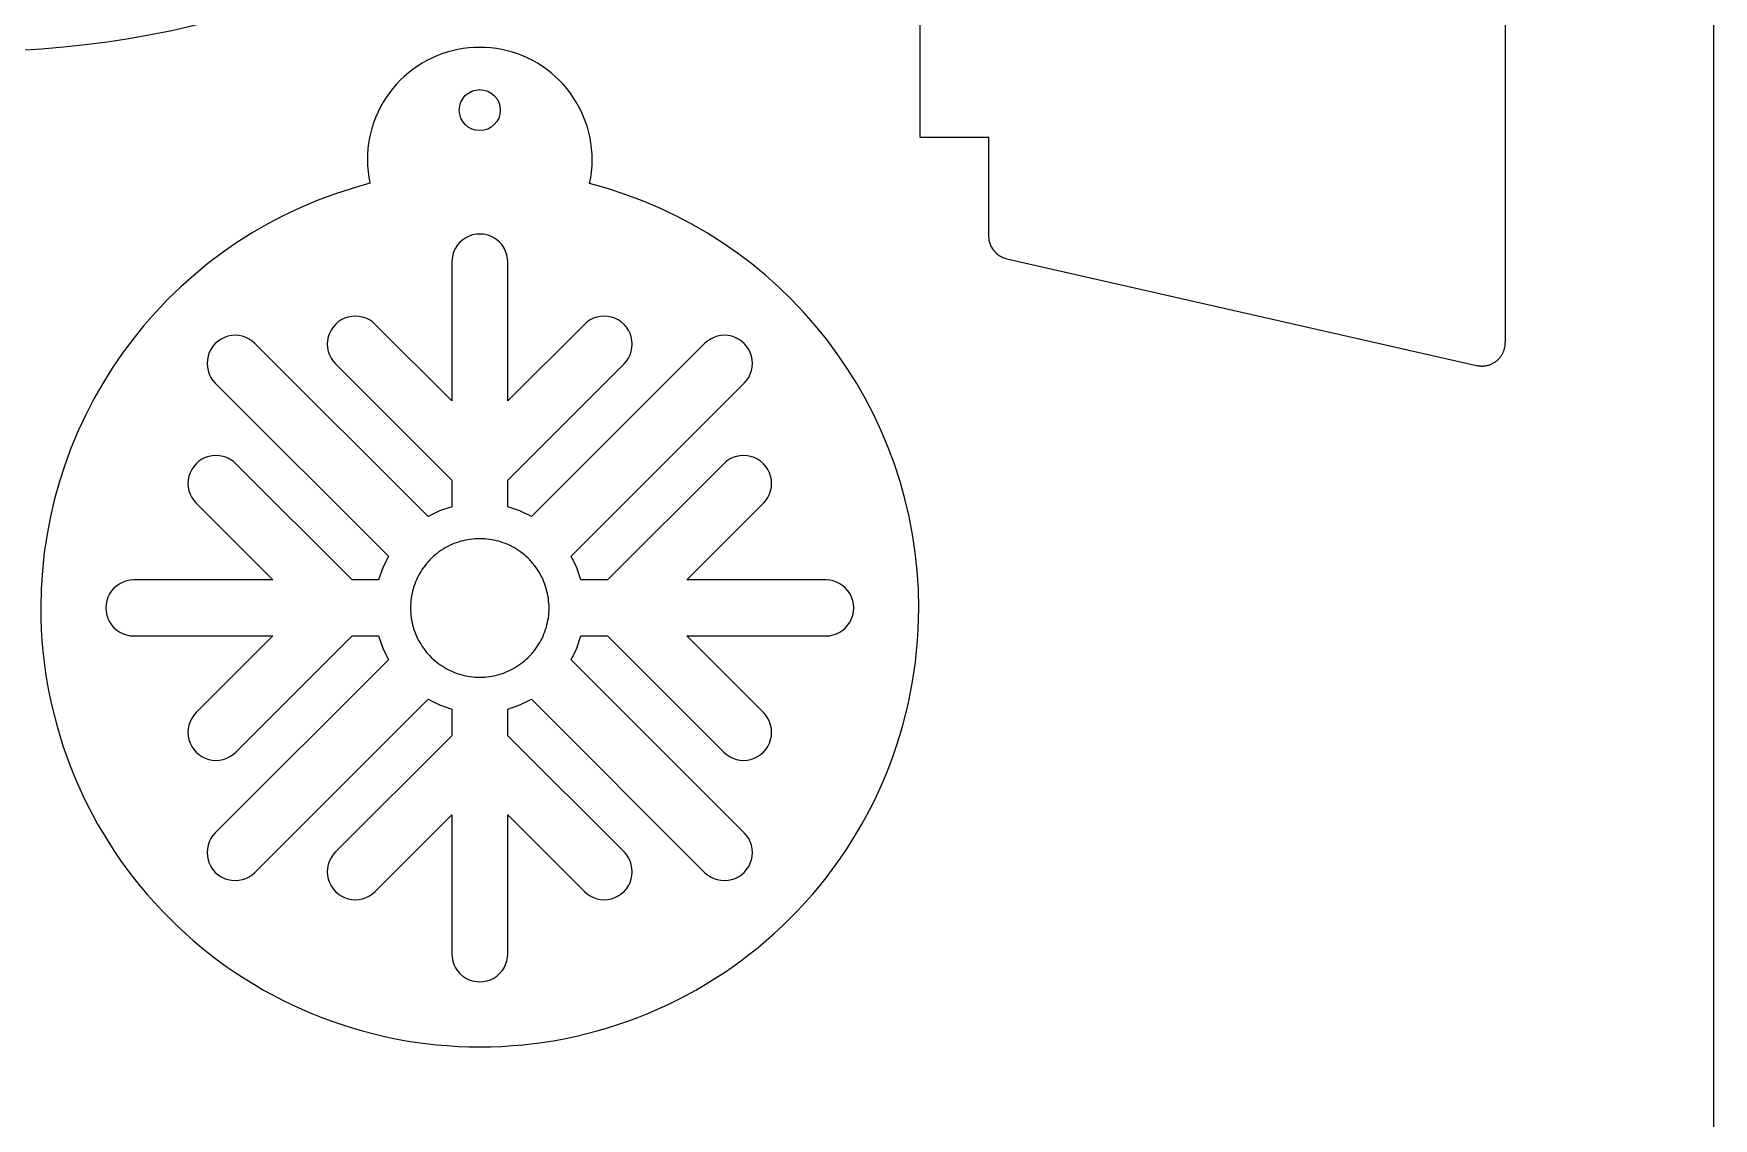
# Model space of a CAD drawing. Extents: x -10 to 300, y 40 to 641.
# Drawn here: x 183.4 to 299.8, y 289 to 364.2 of the extents above; entities that cross this region are included whole.
import ezdxf

# ---------------------------------------------------------------- set-up
doc = ezdxf.new("R2010")
doc.units = 0
doc.layers.add('Laag_1', color=7, linetype='CONTINUOUS')

msp = doc.modelspace()

# ---------------------------------------------------------------- linework, layer by layer
at = {"layer": 'Laag_1', "color": 1}
for p, q in [((299.83999, 639.840006), (299.83999, 40.160049)), ((285.410245, 370.791288), (285.410245, 342.783458)), ((244.81619, 365.171571), (244.81619, 357.028768)), ((214.296682, 363.260066), (214.296682, 363.260066)), ((215.718524, 358.905762), (215.718524, 358.905762)), ((244.81619, 357.033093), (249.604839, 357.033093)), ((249.582104, 357.028768), (249.582104, 350.185942)), ((212.755444, 349.553192), (212.614276, 349.341468)), ((212.922981, 349.743766), (212.755444, 349.553192)), ((213.114018, 349.911529), (212.922981, 349.743766)), ((213.325342, 350.053168), (213.114018, 349.911529)), ((213.553245, 350.1656), (213.325342, 350.053168)), ((213.793881, 350.247022), (213.553245, 350.1656)), ((214.043076, 350.295793), (213.793881, 350.247022)), ((214.296611, 350.312104), (214.043076, 350.295793)), ((214.550131, 350.295793), (214.296611, 350.312104)), ((214.799341, 350.247022), (214.550131, 350.295793)), ((215.039977, 350.1656), (214.799341, 350.247022)), ((215.267864, 350.053168), (215.039977, 350.1656)), ((215.479173, 349.911529), (215.267864, 350.053168)), ((215.670226, 349.743766), (215.479173, 349.911529)), ((215.837762, 349.553192), (215.670226, 349.743766)), ((215.978946, 349.341468), (215.837762, 349.553192)), ((249.582179, 350.185927), (249.582179, 350.110214)), ((249.582179, 350.110214), (249.587135, 350.035283)), ((249.587135, 350.035283), (249.595243, 349.961193)), ((249.595243, 349.961193), (249.606506, 349.888078)), ((249.606506, 349.888078), (249.621222, 349.81594)), ((249.621222, 349.81594), (249.639587, 349.744928)), ((249.639587, 349.744928), (249.661075, 349.675057)), ((249.661075, 349.675057), (249.685687, 349.606507)), ((249.685687, 349.606507), (249.713001, 349.539415)), ((249.713001, 349.539415), (249.743439, 349.473613)), ((249.743439, 349.473613), (249.776565, 349.409463)), ((212.370637, 348.62332), (212.354029, 348.370859)), ((212.354029, 348.370859), (212.354029, 338.733127)), ((212.420191, 348.872531), (212.370637, 348.62332)), ((212.501864, 349.11357), (212.420191, 348.872531)), ((212.614276, 349.341468), (212.501864, 349.11357)), ((216.091327, 349.11357), (215.978946, 349.341468)), ((216.173016, 348.872531), (216.091327, 349.11357)), ((216.22257, 348.62332), (216.173016, 348.872531)), ((216.239193, 348.370859), (216.22257, 348.62332)), ((216.239193, 338.733127), (216.239193, 348.370859)), ((249.776565, 349.409463), (249.812379, 349.346906)), ((249.812379, 349.346906), (249.850881, 349.286014)), ((249.850881, 349.286014), (249.892055, 349.227045)), ((249.892055, 349.227045), (249.935482, 349.169893)), ((249.935482, 349.169893), (249.981537, 349.114678)), ((249.981537, 349.114678), (250.030115, 349.061596)), ((250.030115, 349.061596), (250.080885, 349.010615)), ((250.080885, 349.010615), (250.134013, 348.961917)), ((250.134013, 348.961917), (250.189168, 348.915502)), ((250.189168, 348.915502), (250.246515, 348.871549)), ((250.246515, 348.871549), (250.305964, 348.829999)), ((250.305964, 348.829999), (250.367336, 348.791062)), ((250.367336, 348.791062), (250.430675, 348.754707)), ((250.430675, 348.754707), (250.495845, 348.721131)), ((250.495845, 348.721131), (250.562773, 348.690378)), ((250.562773, 348.690378), (250.631487, 348.662718)), ((250.631487, 348.662718), (250.701869, 348.638001)), ((250.701869, 348.638001), (250.773842, 348.616377)), ((250.773842, 348.616377), (250.847256, 348.597937)), ((250.849809, 348.597907), (283.420782, 341.195378)), ((203.984865, 343.644835), (203.872498, 343.41691)), ((204.126054, 343.854973), (203.984865, 343.644835)), ((204.293622, 344.047078), (204.126054, 343.854973)), ((204.484652, 344.214869), (204.293622, 344.047078)), ((204.69591, 344.354842), (204.484652, 344.214869)), ((204.923821, 344.467246), (204.69591, 344.354842)), ((205.164427, 344.548641), (204.923821, 344.467246)), ((205.413639, 344.59916), (205.164427, 344.548641)), ((205.66724, 344.615444), (205.413639, 344.599352)), ((205.920768, 344.59916), (205.66724, 344.615253)), ((206.169988, 344.548641), (205.920768, 344.59916)), ((206.410585, 344.467246), (206.169988, 344.548641)), ((206.638551, 344.354842), (206.410585, 344.467246)), ((206.849818, 344.214869), (206.638551, 344.354842)), ((207.040858, 344.047078), (206.849818, 344.214869)), ((212.354029, 338.733127), (207.040858, 344.047078)), ((221.552406, 344.047078), (216.239193, 338.733127)), ((221.743398, 344.214869), (221.552406, 344.047078)), ((221.954692, 344.354842), (221.743398, 344.214869)), ((222.182624, 344.467246), (221.954692, 344.354842)), ((222.423215, 344.548641), (222.182624, 344.467246)), ((222.672456, 344.59916), (222.423215, 344.548641)), ((222.92599, 344.615444), (222.672456, 344.599352)), ((223.179571, 344.59916), (222.92599, 344.615253)), ((223.428751, 344.548641), (223.179571, 344.59916)), ((223.669402, 344.467246), (223.428751, 344.548641)), ((223.897304, 344.354842), (223.669402, 344.467246)), ((224.108553, 344.214869), (223.897304, 344.354842)), ((224.299605, 344.047078), (224.108553, 344.214869)), ((224.467172, 343.854973), (224.299605, 344.047078)), ((224.608355, 343.644835), (224.467172, 343.854973)), ((224.720722, 343.41691), (224.608355, 343.644835)), ((195.791226, 342.526001), (195.650028, 342.314277)), ((195.958813, 342.716521), (195.791226, 342.526001)), ((196.149824, 342.884337), (195.958813, 342.716521)), ((196.361055, 343.025978), (196.149824, 342.884337)), ((196.589049, 343.138383), (196.361055, 343.025978)), ((196.8296, 343.219804), (196.589049, 343.138383)), ((197.078921, 343.268603), (196.8296, 343.219804)), ((197.332321, 343.28658), (197.078921, 343.268603)), ((197.585886, 343.268603), (197.332321, 343.28658)), ((197.835207, 343.219804), (197.585886, 343.268603)), ((198.075785, 343.138383), (197.835207, 343.219804)), ((198.303678, 343.025978), (198.075785, 343.138383)), ((198.514936, 342.884337), (198.303678, 343.025978)), ((198.705994, 342.716521), (198.514936, 342.884337)), ((210.708409, 330.714125), (198.705994, 342.716521)), ((203.741262, 342.926687), (203.724618, 342.672616)), ((203.724618, 342.672616), (203.741262, 342.418542)), ((203.790791, 343.175761), (203.741262, 342.926687)), ((203.872498, 343.41691), (203.790791, 343.175761)), ((229.887211, 342.716521), (217.884828, 330.714125)), ((224.802366, 343.175761), (224.720722, 343.41691)), ((224.851979, 342.926687), (224.802366, 343.175761)), ((224.868587, 342.672616), (224.851979, 342.926687)), ((224.851979, 342.418542), (224.868587, 342.672616)), ((230.078278, 342.884337), (229.887211, 342.716521)), ((230.289542, 343.025978), (230.078278, 342.884337)), ((230.517429, 343.138383), (230.289542, 343.025978)), ((230.75802, 343.219804), (230.517429, 343.138383)), ((231.007366, 343.268603), (230.75802, 343.219804)), ((231.260916, 343.28658), (231.007366, 343.268603)), ((231.514286, 343.268603), (231.260916, 343.28658)), ((231.763646, 343.219804), (231.514286, 343.268603)), ((232.004177, 343.138383), (231.763646, 343.219804)), ((232.232139, 343.025978), (232.004177, 343.138383)), ((232.443373, 342.884337), (232.232139, 343.025978)), ((232.634441, 342.716521), (232.443373, 342.884337)), ((232.802022, 342.526001), (232.634441, 342.716521)), ((232.94319, 342.314277), (232.802022, 342.526001)), ((285.374986, 342.442453), (285.384897, 342.490174)), ((285.384897, 342.490174), (285.393006, 342.538212)), ((285.393006, 342.538212), (285.399313, 342.586594)), ((285.399313, 342.586594), (285.404268, 342.635292)), ((285.404268, 342.635292), (285.408773, 342.684305)), ((285.408773, 342.733484), (285.408773, 342.782992)), ((285.408773, 342.684305), (285.408773, 342.733484)), ((195.406389, 341.596103), (195.389781, 341.343614)), ((195.389781, 341.343614), (195.406389, 341.089678)), ((195.455899, 341.845283), (195.406389, 341.596103)), ((195.537661, 342.086352), (195.455899, 341.845283)), ((195.650028, 342.314277), (195.537661, 342.086352)), ((203.741262, 342.418542), (203.790791, 342.169359)), ((203.790791, 342.169359), (203.872498, 341.930011)), ((203.872498, 341.930011), (203.984865, 341.701951)), ((203.984865, 341.701951), (204.126054, 341.490256)), ((204.126054, 341.490256), (204.293622, 341.299705)), ((204.293622, 341.299705), (212.354029, 333.238354)), ((216.239193, 333.238354), (224.299605, 341.299705)), ((224.299605, 341.299705), (224.467172, 341.490256)), ((224.467172, 341.490256), (224.608355, 341.701951)), ((224.608355, 341.701951), (224.720722, 341.930011)), ((224.720722, 341.930011), (224.802366, 342.169359)), ((224.802366, 342.169359), (224.851979, 342.418542)), ((233.055527, 342.086352), (232.94319, 342.314277)), ((233.137336, 341.845283), (233.055527, 342.086352)), ((233.18683, 341.596103), (233.137336, 341.845283)), ((233.203438, 341.343614), (233.18683, 341.596103)), ((233.18683, 341.089678), (233.203438, 341.343614)), ((284.420671, 341.285867), (284.464984, 341.305703)), ((284.464984, 341.305703), (284.508862, 341.326606)), ((284.508862, 341.326606), (284.552274, 341.34889)), ((284.552274, 341.34889), (284.5948, 341.372661)), ((284.5948, 341.372661), (284.636891, 341.397693)), ((284.636891, 341.397693), (284.678065, 341.424062)), ((284.678065, 341.424062), (284.718805, 341.451722)), ((284.718805, 341.451722), (284.758643, 341.480688)), ((284.758643, 341.480688), (284.797595, 341.510991)), ((284.79764, 341.510646), (284.835691, 341.54206)), ((284.835691, 341.54206), (284.872842, 341.57448)), ((284.872842, 341.57448), (284.908656, 341.607876)), ((284.908656, 341.607876), (284.943568, 341.642203)), ((284.943568, 341.642203), (284.977145, 341.677567)), ((284.977145, 341.677567), (285.00982, 341.713876)), ((285.00982, 341.713876), (285.041159, 341.750982)), ((285.041159, 341.750982), (285.071597, 341.789123)), ((285.071597, 341.789123), (285.100699, 341.82803)), ((285.100699, 341.82803), (285.128449, 341.867778)), ((285.128449, 341.867778), (285.154863, 341.908112)), ((285.154863, 341.908112), (285.180375, 341.949347)), ((285.180375, 341.949347), (285.204552, 341.991197)), ((285.204552, 341.991197), (285.227391, 342.033679)), ((285.227391, 342.033679), (285.24888, 342.076835)), ((285.24888, 342.076835), (285.269467, 342.120653)), ((285.269467, 342.120653), (285.288718, 342.165116)), ((285.288718, 342.165116), (285.306617, 342.210075)), ((285.306617, 342.210075), (285.32318, 342.25568)), ((285.32318, 342.25568), (285.337896, 342.301765)), ((285.337896, 342.301765), (285.35081, 342.34818)), ((285.35081, 342.34818), (285.363724, 342.395061)), ((285.363724, 342.395061), (285.374986, 342.442453)), ((195.406389, 341.089678), (195.455899, 340.840467)), ((195.455899, 340.840467), (195.537661, 340.599427)), ((195.537661, 340.599427), (195.650028, 340.371419)), ((195.650028, 340.371419), (195.791226, 340.161391)), ((195.791226, 340.161391), (195.958813, 339.969149)), ((232.634441, 339.969149), (232.802022, 340.161391)), ((232.802022, 340.161391), (232.94319, 340.371419)), ((232.94319, 340.371419), (233.055527, 340.599427)), ((233.055527, 340.599427), (233.137336, 340.840467)), ((233.137336, 340.840467), (233.18683, 341.089678)), ((283.420752, 341.195408), (283.469089, 341.185648)), ((283.469089, 341.185648), (283.517622, 341.177389)), ((283.517622, 341.177389), (283.566139, 341.170932)), ((283.566139, 341.170932), (283.614897, 341.164475)), ((283.614897, 341.164475), (283.66355, 341.159669)), ((283.66355, 341.159669), (283.712263, 341.156516)), ((283.712263, 341.156516), (283.760961, 341.154264)), ((283.760961, 341.154264), (283.809493, 341.154369)), ((283.809493, 341.154369), (283.858011, 341.156621)), ((283.858011, 341.156621), (283.906363, 341.159775)), ((283.906363, 341.159775), (283.954566, 341.16458)), ((283.954566, 341.16458), (284.002603, 341.171037)), ((284.002603, 341.171037), (284.050325, 341.177494)), ((284.050325, 341.177494), (284.097911, 341.185603)), ((284.097911, 341.185603), (284.145092, 341.195363)), ((284.145092, 341.195363), (284.192003, 341.206776)), ((284.192003, 341.206776), (284.238614, 341.21969)), ((284.238614, 341.21969), (284.284849, 341.234255)), ((284.284849, 341.234255), (284.330604, 341.250638)), ((284.330604, 341.250638), (284.375863, 341.267472)), ((284.375863, 341.267472), (284.420671, 341.285867)), ((195.958813, 339.969149), (207.961134, 327.966725)), ((220.632057, 327.966725), (232.634441, 339.969149)), ((194.629251, 334.381642), (194.461657, 334.191094)), ((194.820264, 334.549321), (194.629251, 334.381642)), ((195.031513, 334.691071), (194.820264, 334.549321)), ((195.259324, 334.803394), (195.031513, 334.691071)), ((195.500038, 334.884898), (195.259324, 334.803394)), ((195.749205, 334.933696), (195.500038, 334.884898)), ((196.002759, 334.951592), (195.749205, 334.933696)), ((196.256342, 334.933696), (196.002759, 334.951701)), ((196.505509, 334.884898), (196.256342, 334.933696)), ((196.746196, 334.803394), (196.505509, 334.884898)), ((196.974034, 334.691071), (196.746196, 334.803394)), ((197.18543, 334.549321), (196.974034, 334.691071)), ((197.376442, 334.381642), (197.18543, 334.549321)), ((205.436872, 326.321956), (197.376442, 334.381642)), ((231.216783, 334.381642), (223.15637, 326.321956)), ((231.407775, 334.549321), (231.216783, 334.381642)), ((231.619189, 334.691071), (231.407775, 334.549321)), ((231.847047, 334.803394), (231.619189, 334.691071)), ((232.087683, 334.884898), (231.847047, 334.803394)), ((232.336863, 334.933696), (232.087683, 334.884898)), ((232.590458, 334.951592), (232.336863, 334.933696)), ((232.844038, 334.933696), (232.590458, 334.951701)), ((233.093218, 334.884898), (232.844038, 334.933696)), ((233.333884, 334.803394), (233.093218, 334.884898)), ((233.561726, 334.691071), (233.333884, 334.803394)), ((233.772945, 334.549321), (233.561726, 334.691071)), ((233.963968, 334.381642), (233.772945, 334.549321)), ((234.131534, 334.191094), (233.963968, 334.381642)), ((194.076845, 333.262808), (194.06023, 333.008761)), ((194.126357, 333.512017), (194.076845, 333.262808)), ((194.208119, 333.751363), (194.126357, 333.512017)), ((194.320485, 333.979371), (194.208119, 333.751363)), ((194.461657, 334.191094), (194.320485, 333.979371)), ((212.354029, 333.238354), (212.354029, 331.39648)), ((216.239193, 331.39648), (216.239193, 333.238354)), ((234.272763, 333.979371), (234.131534, 334.191094)), ((234.385144, 333.751363), (234.272763, 333.979371)), ((234.466863, 333.512017), (234.385144, 333.751363)), ((234.516372, 333.262808), (234.466863, 333.512017)), ((234.53298, 333.008761), (234.516372, 333.262808)), ((194.06023, 333.008761), (194.076845, 332.754689)), ((194.076845, 332.754689), (194.126357, 332.505588)), ((194.126357, 332.505588), (194.208119, 332.264547)), ((194.208119, 332.264547), (194.320485, 332.036513)), ((194.320485, 332.036513), (194.461657, 331.826402)), ((234.131534, 331.826402), (234.272763, 332.036513)), ((234.272763, 332.036513), (234.385144, 332.264547)), ((234.385144, 332.264547), (234.466863, 332.505588)), ((234.466863, 332.505588), (234.516372, 332.754689)), ((234.516372, 332.754689), (234.53298, 333.008761)), ((194.461657, 331.826402), (194.629251, 331.63427)), ((194.629251, 331.63427), (199.942363, 326.321956)), ((211.508882, 331.109811), (210.708409, 330.714125)), ((212.354029, 331.39648), (211.508882, 331.109811)), ((217.084355, 331.109811), (216.239193, 331.39648)), ((217.884828, 330.714125), (217.084355, 331.109811)), ((228.65086, 326.321956), (233.963968, 331.63427)), ((233.963968, 331.63427), (234.131534, 331.826402)), ((211.8945, 328.539651), (211.747761, 328.451392)), ((212.044033, 328.622557), (211.8942, 328.539651)), ((212.195982, 328.699746), (212.044033, 328.622557)), ((212.349869, 328.771241), (212.195982, 328.699746)), ((212.505558, 328.837028), (212.349869, 328.771241)), ((212.663049, 328.897126), (212.505558, 328.837028)), ((212.821996, 328.951516), (212.663049, 328.897126)), ((212.9824, 329.000216), (212.821996, 328.951516)), ((213.143961, 329.043012), (212.9824, 329.000216)), ((213.306647, 329.080122), (213.143961, 329.043012)), ((213.47022, 329.111548), (213.306647, 329.080122)), ((213.634543, 329.137288), (213.47022, 329.111548)), ((213.799497, 329.157342), (213.634543, 329.137288)), ((213.964886, 329.172025), (213.799497, 329.157342)), ((214.130606, 329.180173), (213.964886, 329.172025)), ((214.296461, 329.183307), (214.130606, 329.180173)), ((214.462331, 329.180173), (214.296461, 329.183307)), ((214.62805, 329.172025), (214.462331, 329.180173)), ((214.79344, 329.157342), (214.62805, 329.172025)), ((214.958379, 329.137288), (214.79344, 329.157342)), ((215.122732, 329.111548), (214.958379, 329.137288)), ((215.286274, 329.080122), (215.122732, 329.111548)), ((215.448976, 329.043012), (215.286274, 329.080122)), ((215.610521, 329.000216), (215.448976, 329.043012)), ((215.77094, 328.951516), (215.610521, 329.000216)), ((215.929887, 328.897126), (215.77094, 328.951516)), ((216.087363, 328.837028), (215.929887, 328.897126)), ((216.243052, 328.771241), (216.087363, 328.837028)), ((216.396954, 328.699746), (216.243052, 328.771241)), ((216.548889, 328.622557), (216.396954, 328.699746)), ((216.698721, 328.539651), (216.548889, 328.622557)), ((216.84507, 328.451938), (216.698346, 328.540211)), ((207.961134, 327.966725), (207.566416, 327.167155)), ((210.50665, 327.331267), (210.406822, 327.198381)), ((210.611028, 327.460738), (210.50665, 327.331267)), ((210.720152, 327.586623), (210.611028, 327.460738)), ((210.83366, 327.708931), (210.720152, 327.586623)), ((210.951568, 327.827488), (210.83366, 327.708931)), ((211.073875, 327.94198), (210.951568, 327.827488)), ((211.200403, 328.052559), (211.073875, 327.94198)), ((211.331179, 328.158904), (211.200403, 328.052559)), ((211.466026, 328.260844), (211.331179, 328.158904)), ((211.604941, 328.358401), (211.466026, 328.260844)), ((211.747761, 328.451392), (211.604941, 328.358401)), ((216.987905, 328.358956), (216.84507, 328.451938)), ((217.126806, 328.261403), (216.987905, 328.358956)), ((217.261652, 328.159459), (217.126806, 328.261403)), ((217.392429, 328.053114), (217.261652, 328.159459)), ((217.518971, 327.94253), (217.392429, 328.053114)), ((217.641279, 327.828043), (217.518971, 327.94253)), ((217.759171, 327.709486), (217.641279, 327.828043)), ((217.872695, 327.587178), (217.759171, 327.709486)), ((217.981653, 327.461293), (217.872695, 327.587178)), ((218.086031, 327.331823), (217.981653, 327.461293)), ((218.185859, 327.198937), (218.086031, 327.331823)), ((221.026791, 327.167155), (220.632057, 327.966725)), ((189.562172, 326.173677), (189.334324, 326.061353)), ((189.802703, 326.255152), (189.562172, 326.173677)), ((190.052053, 326.305563), (189.802703, 326.255152)), ((190.305618, 326.321956), (190.052053, 326.305863)), ((199.942363, 326.321956), (190.305618, 326.321956)), ((207.279539, 326.321956), (205.436872, 326.321956)), ((207.566416, 327.167155), (207.279539, 326.321956)), ((209.844642, 326.184441), (209.784712, 326.029243)), ((209.909783, 326.337364), (209.844642, 326.184441)), ((209.980134, 326.487842), (209.909783, 326.337364)), ((210.055531, 326.635721), (209.980134, 326.487842)), ((210.135988, 326.780819), (210.055531, 326.635721)), ((210.221476, 326.922998), (210.135988, 326.780819)), ((210.311709, 327.062236), (210.221476, 326.922998)), ((210.406822, 327.198381), (210.311709, 327.062236)), ((218.280972, 327.062792), (218.185859, 327.198937)), ((218.37119, 326.923549), (218.280972, 327.062792)), ((218.456528, 326.781369), (218.37119, 326.923549)), ((218.53697, 326.636271), (218.456528, 326.781369)), ((218.612382, 326.488398), (218.53697, 326.636271)), ((218.682733, 326.337919), (218.612382, 326.488398)), ((218.747874, 326.184996), (218.682733, 326.337919)), ((218.807804, 326.029798), (218.747874, 326.184996)), ((221.313707, 326.321956), (221.026791, 327.167155)), ((223.15637, 326.321956), (221.313707, 326.321956)), ((238.287607, 326.321956), (228.65086, 326.321956)), ((238.541157, 326.305563), (238.287607, 326.321683)), ((238.790503, 326.255152), (238.541157, 326.305563)), ((239.031048, 326.173677), (238.790503, 326.255152)), ((239.258861, 326.061353), (239.031048, 326.173677)), ((188.510784, 325.121646), (188.429196, 324.882272)), ((188.623149, 325.349653), (188.510784, 325.121646)), ((188.764349, 325.561376), (188.623149, 325.349653)), ((188.931916, 325.751924), (188.764349, 325.561376)), ((189.122956, 325.919713), (188.931916, 325.751924)), ((189.334324, 326.061353), (189.122956, 325.919713)), ((209.540097, 325.056706), (209.519284, 324.888916)), ((209.566826, 325.223076), (209.540097, 325.056706)), ((209.599231, 325.387921), (209.566826, 325.223076)), ((209.637327, 325.5511), (209.599231, 325.387921)), ((209.68098, 325.712492), (209.637327, 325.5511)), ((209.730158, 325.871924), (209.68098, 325.712492)), ((209.784712, 326.029243), (209.730158, 325.871924)), ((218.862358, 325.872479), (218.807804, 326.029798)), ((218.911551, 325.713043), (218.862358, 325.872479)), ((218.955189, 325.551655), (218.911551, 325.713043)), ((218.993285, 325.388471), (218.955189, 325.551655)), ((219.025705, 325.223627), (218.993285, 325.388471)), ((219.052374, 325.057256), (219.025705, 325.223627)), ((219.073202, 324.88948), (219.052374, 325.057256)), ((239.47029, 325.919713), (239.258861, 326.061353)), ((239.661267, 325.751924), (239.47029, 325.919713)), ((239.828864, 325.561376), (239.661267, 325.751924)), ((239.970062, 325.349653), (239.828864, 325.561376)), ((240.082444, 325.121646), (239.970062, 325.349653)), ((240.164027, 324.882272), (240.082444, 325.121646)), ((188.379519, 324.633089), (188.362912, 324.379017)), ((188.362912, 324.379017), (188.379519, 324.124971)), ((188.429196, 324.882272), (188.379519, 324.633089)), ((188.379519, 324.124971), (188.429196, 323.87587)), ((188.429196, 323.87587), (188.510784, 323.636415)), ((209.494808, 324.549684), (209.491654, 324.378505)), ((209.492375, 324.379065), (209.495528, 324.207887)), ((209.504568, 324.719873), (209.494808, 324.549684)), ((209.495528, 324.207887), (209.505289, 324.037698)), ((209.519284, 324.888916), (209.504568, 324.719873)), ((209.505289, 324.037698), (209.520005, 323.868659)), ((209.520005, 323.868659), (209.540818, 323.700878)), ((219.05296, 323.701277), (219.073772, 323.869044)), ((219.087918, 324.720428), (219.073202, 324.88948)), ((219.073772, 323.869044), (219.088338, 324.038105)), ((219.097678, 324.550252), (219.087918, 324.720428)), ((219.088338, 324.038105), (219.098099, 324.208276)), ((219.100832, 324.379065), (219.097678, 324.550252)), ((219.098099, 324.208276), (219.101252, 324.379463)), ((219.100817, 324.379017), (219.100817, 324.379017)), ((240.082444, 323.636415), (240.164027, 323.87587)), ((240.213716, 324.633089), (240.164027, 324.882272)), ((240.164027, 323.87587), (240.213716, 324.124971)), ((240.230354, 324.379017), (240.213716, 324.633089)), ((240.213716, 324.124971), (240.230354, 324.379017)), ((188.510784, 323.636415), (188.623149, 323.408489)), ((188.623149, 323.408489), (188.764349, 323.196766)), ((188.764349, 323.196766), (188.931916, 323.006218)), ((188.931916, 323.006218), (189.122956, 322.83843)), ((189.122956, 322.83843), (189.334324, 322.696789)), ((189.334324, 322.696789), (189.562172, 322.584356)), ((209.540818, 323.700878), (209.567547, 323.534512)), ((209.567547, 323.534512), (209.599952, 323.369668)), ((209.599952, 323.369668), (209.638048, 323.206484)), ((209.638048, 323.206484), (209.681685, 323.045096)), ((209.681685, 323.045096), (209.730864, 322.885664)), ((209.730864, 322.885664), (209.785433, 322.728345)), ((209.785433, 322.728345), (209.845363, 322.573143)), ((218.748414, 322.573537), (218.808344, 322.72873)), ((218.808344, 322.72873), (218.862914, 322.886049)), ((218.862914, 322.886049), (218.912077, 323.045486)), ((218.912077, 323.045486), (218.955729, 323.206874)), ((218.955729, 323.206874), (218.993826, 323.370057)), ((218.993826, 323.370057), (219.026231, 323.534901)), ((219.026231, 323.534901), (219.05296, 323.701277)), ((239.031048, 322.584356), (239.258861, 322.696789)), ((239.258861, 322.696789), (239.47029, 322.83843)), ((239.47029, 322.83843), (239.661267, 323.006218)), ((239.661267, 323.006218), (239.828864, 323.196766)), ((239.828864, 323.196766), (239.970062, 323.408489)), ((239.970062, 323.408489), (240.082444, 323.636415)), ((189.562172, 322.584356), (189.802703, 322.502962)), ((189.802703, 322.502962), (190.052053, 322.45247)), ((190.052053, 322.45247), (190.305618, 322.436377)), ((190.305618, 322.436158), (199.942363, 322.436158)), ((199.942363, 322.436158), (194.629251, 317.123886)), ((197.376442, 314.376514), (205.436872, 322.436158)), ((205.436872, 322.436158), (207.279539, 322.436158)), ((207.279539, 322.436158), (207.566416, 321.59096)), ((207.566416, 321.59096), (207.961134, 320.791308)), ((209.845363, 322.573143), (209.910504, 322.42022)), ((209.910504, 322.42022), (209.980855, 322.269746)), ((209.980855, 322.269746), (210.056267, 322.121863)), ((210.056267, 322.121863), (210.136709, 321.976761)), ((210.136709, 321.976761), (210.222212, 321.834586)), ((210.222212, 321.834586), (210.312429, 321.695348)), ((210.312429, 321.695348), (210.407528, 321.559198)), ((210.407528, 321.559198), (210.507371, 321.426307)), ((218.086572, 321.426697), (218.1864, 321.559587)), ((218.1864, 321.559587), (218.281513, 321.695737)), ((218.281513, 321.695737), (218.371731, 321.834975)), ((218.371731, 321.834975), (218.457068, 321.977155)), ((218.457068, 321.977155), (218.537526, 322.122253)), ((218.537526, 322.122253), (218.612922, 322.270131)), ((218.612922, 322.270131), (218.683289, 322.420619)), ((218.683289, 322.420619), (218.748414, 322.573537)), ((220.632057, 320.791308), (221.026791, 321.59096)), ((221.026791, 321.59096), (221.313707, 322.436158)), ((221.313707, 322.436158), (223.15637, 322.436158)), ((223.15637, 322.436158), (231.216783, 314.376514)), ((233.963968, 317.123886), (228.65086, 322.436158)), ((228.65086, 322.436158), (238.287607, 322.436158)), ((238.287607, 322.436158), (238.541157, 322.452252)), ((238.541157, 322.45247), (238.790503, 322.502962)), ((238.790503, 322.502962), (239.031048, 322.584356)), ((207.961134, 320.791308), (195.958813, 308.788871)), ((210.507371, 321.426307), (210.611749, 321.296841)), ((210.611749, 321.296841), (210.720707, 321.170952)), ((210.720707, 321.170952), (210.834215, 321.048649)), ((210.834215, 321.048649), (210.952123, 320.930253)), ((210.952123, 320.930253), (211.074431, 320.815765)), ((211.074431, 320.815765), (211.200958, 320.705186)), ((211.200958, 320.705186), (211.331735, 320.598846)), ((211.331735, 320.598846), (211.466581, 320.496893)), ((211.466581, 320.496893), (211.605497, 320.39934)), ((211.605497, 320.39934), (211.748317, 320.306353)), ((216.84546, 320.306743), (216.98828, 320.399734)), ((216.98828, 320.399734), (217.127196, 320.497286)), ((217.127196, 320.497286), (217.262042, 320.599231)), ((217.262042, 320.599231), (217.392804, 320.705575)), ((217.392804, 320.705575), (217.519346, 320.816155)), ((217.519346, 320.816155), (217.641654, 320.930642)), ((217.641654, 320.930642), (217.759562, 321.049038)), ((217.759562, 321.049038), (217.87307, 321.171346)), ((217.87307, 321.171346), (217.982178, 321.297231)), ((217.982178, 321.297231), (218.086572, 321.426697)), ((232.634441, 308.788871), (220.632057, 320.791308)), ((211.748317, 320.306353), (211.895056, 320.218085)), ((211.8945, 320.218479), (212.044318, 320.135587)), ((212.044318, 320.135587), (212.196268, 320.058389)), ((212.196268, 320.058389), (212.35017, 319.986898)), ((212.35017, 319.986898), (212.505859, 319.921102)), ((212.505859, 319.921102), (212.663334, 319.861009)), ((212.663334, 319.861009), (212.822282, 319.806614)), ((212.822282, 319.806614), (212.982701, 319.757928)), ((212.982701, 319.757928), (213.144246, 319.715132)), ((213.144246, 319.715132), (213.306932, 319.678021)), ((213.306932, 319.678021), (213.47052, 319.646596)), ((213.47052, 319.646596), (213.634843, 319.620856)), ((213.634843, 319.620856), (213.799782, 319.600801)), ((213.799782, 319.600801), (213.965186, 319.586118)), ((213.965186, 319.586118), (214.130906, 319.57797)), ((214.130906, 319.57797), (214.296776, 319.574836)), ((214.296776, 319.574836), (214.462616, 319.57797)), ((214.462616, 319.57797), (214.628336, 319.586118)), ((214.628336, 319.586118), (214.79374, 319.600801)), ((214.79374, 319.600801), (214.958694, 319.620856)), ((214.958694, 319.620856), (215.123017, 319.646596)), ((215.123017, 319.646596), (215.28659, 319.678021)), ((215.28659, 319.678021), (215.449291, 319.715132)), ((215.449291, 319.715132), (215.610836, 319.757928)), ((215.610836, 319.757928), (215.77124, 319.806614)), ((215.77124, 319.806614), (215.930188, 319.861009)), ((215.930188, 319.861009), (216.087678, 319.921102)), ((216.087678, 319.921102), (216.243367, 319.986898)), ((216.243367, 319.986898), (216.397269, 320.058389)), ((216.397269, 320.058389), (216.549204, 320.135587)), ((216.549204, 320.135587), (216.699037, 320.218479)), ((216.698721, 320.218479), (216.84546, 320.306743)), ((198.705994, 306.041635), (210.708409, 318.043922)), ((210.708409, 318.043922), (211.508882, 317.648235)), ((217.084355, 317.648235), (217.884828, 318.043922)), ((217.884828, 318.043922), (229.887211, 306.041635)), ((194.461657, 316.931781), (194.320485, 316.721615)), ((194.629251, 317.123886), (194.461657, 316.931781)), ((211.508882, 317.648235), (212.354029, 317.361675)), ((212.354029, 317.361675), (212.354029, 315.519693)), ((216.239193, 317.361675), (217.084355, 317.648235)), ((216.239193, 315.519693), (216.239193, 317.361675)), ((234.131534, 316.931781), (233.963968, 317.123886)), ((234.272763, 316.721615), (234.131534, 316.931781)), ((194.076845, 316.003495), (194.06023, 315.749312)), ((194.06023, 315.749312), (194.076845, 315.495375)), ((194.126357, 316.252568), (194.076845, 316.003495)), ((194.208119, 316.493635), (194.126357, 316.252568)), ((194.320485, 316.721615), (194.208119, 316.493635)), ((234.385144, 316.493635), (234.272763, 316.721615)), ((234.466863, 316.252568), (234.385144, 316.493635)), ((234.516372, 316.003495), (234.466863, 316.252568)), ((234.53298, 315.749312), (234.516372, 316.003495)), ((234.516372, 315.495375), (234.53298, 315.749312)), ((194.076845, 315.495375), (194.126357, 315.246166)), ((194.126357, 315.246166), (194.208119, 315.00682)), ((194.208119, 315.00682), (194.320485, 314.778812)), ((194.320485, 314.778812), (194.461657, 314.567089)), ((194.461657, 314.567089), (194.629251, 314.376514)), ((212.354029, 315.519693), (204.293622, 307.458368)), ((224.299605, 307.458368), (216.239193, 315.519693)), ((233.963968, 314.376514), (234.131534, 314.567089)), ((234.131534, 314.567089), (234.272763, 314.778812)), ((234.272763, 314.778812), (234.385144, 315.00682)), ((234.385144, 315.00682), (234.466863, 315.246166)), ((234.466863, 315.246166), (234.516372, 315.495375)), ((194.629251, 314.376514), (194.820264, 314.208725)), ((194.820264, 314.208725), (195.031513, 314.067085)), ((195.031513, 314.067085), (195.259324, 313.954652)), ((195.259324, 313.954652), (195.500038, 313.873258)), ((195.500038, 313.873258), (195.749205, 313.82446)), ((195.749205, 313.82446), (196.002759, 313.806454)), ((196.002759, 313.806454), (196.256342, 313.82446)), ((196.256342, 313.82446), (196.505509, 313.873258)), ((196.505509, 313.873258), (196.746196, 313.954652)), ((196.746196, 313.954652), (196.974034, 314.067085)), ((196.974034, 314.067085), (197.18543, 314.208725)), ((197.18543, 314.208725), (197.376442, 314.376514)), ((231.216783, 314.376514), (231.407775, 314.208725)), ((231.407775, 314.208725), (231.619189, 314.067085)), ((231.619189, 314.067085), (231.847047, 313.954652)), ((231.847047, 313.954652), (232.087683, 313.873258)), ((232.087683, 313.873258), (232.336863, 313.82446)), ((232.336863, 313.82446), (232.590458, 313.806454)), ((232.590458, 313.806454), (232.844038, 313.82446)), ((232.844038, 313.82446), (233.093218, 313.873258)), ((233.093218, 313.873258), (233.333884, 313.954652)), ((233.333884, 313.954652), (233.561726, 314.067085)), ((233.561726, 314.067085), (233.772945, 314.208725)), ((233.772945, 314.208725), (233.963968, 314.376514)), ((207.040858, 304.711049), (212.354029, 310.025056)), ((212.354029, 310.025056), (212.354029, 300.387189)), ((216.239193, 300.387189), (216.239193, 310.025056)), ((216.239193, 310.025056), (221.552406, 304.711049)), ((195.958813, 308.788871), (195.791226, 308.596766)), ((232.802022, 308.596766), (232.634441, 308.788871)), ((195.406389, 307.668478), (195.389781, 307.414406)), ((195.455899, 307.917661), (195.406389, 307.668478)), ((195.537661, 308.158728), (195.455899, 307.917661)), ((195.650028, 308.386654), (195.537661, 308.158728)), ((195.791226, 308.596766), (195.650028, 308.386654)), ((232.94319, 308.386654), (232.802022, 308.596766)), ((233.055527, 308.158728), (232.94319, 308.386654)), ((233.137336, 307.917661), (233.055527, 308.158728)), ((233.18683, 307.668478), (233.137336, 307.917661)), ((233.203438, 307.414406), (233.18683, 307.668478)), ((195.389781, 307.414406), (195.406389, 307.162054)), ((195.406389, 307.162054), (195.455899, 306.912844)), ((195.455899, 306.912844), (195.537661, 306.671803)), ((195.537661, 306.671803), (195.650028, 306.443851)), ((195.650028, 306.443851), (195.791226, 306.232073)), ((203.790791, 306.58877), (203.741262, 306.339614)), ((203.872498, 306.828144), (203.790791, 306.58877)), ((203.984865, 307.056178), (203.872498, 306.828144)), ((204.126054, 307.267902), (203.984865, 307.056178)), ((204.293622, 307.458368), (204.126054, 307.267902)), ((224.467172, 307.267902), (224.299605, 307.458368)), ((224.608355, 307.056178), (224.467172, 307.267902)), ((224.720722, 306.828144), (224.608355, 307.056178)), ((224.802366, 306.58877), (224.720722, 306.828144)), ((224.851979, 306.339614), (224.802366, 306.58877)), ((232.802022, 306.232073), (232.94319, 306.443851)), ((232.94319, 306.443851), (233.055527, 306.671803)), ((233.055527, 306.671803), (233.137336, 306.912844)), ((233.137336, 306.912844), (233.18683, 307.162054)), ((233.18683, 307.162054), (233.203438, 307.414406)), ((195.791226, 306.232073), (195.958813, 306.041635)), ((195.958813, 306.041635), (196.149824, 305.873818)), ((196.149824, 305.873818), (196.361055, 305.732096)), ((196.361055, 305.732096), (196.589049, 305.619746)), ((196.589049, 305.619746), (196.8296, 305.538378)), ((196.8296, 305.538378), (197.078921, 305.489443)), ((197.078921, 305.489443), (197.332321, 305.471547)), ((197.332321, 305.471547), (197.585886, 305.489443)), ((197.585886, 305.489443), (197.835207, 305.538378)), ((197.835207, 305.538378), (198.075785, 305.619746)), ((198.075785, 305.619746), (198.303678, 305.732096)), ((198.303678, 305.732096), (198.514936, 305.873818)), ((198.514936, 305.873818), (198.705994, 306.041635)), ((203.741262, 306.339614), (203.724618, 306.085514)), ((203.724618, 306.085514), (203.741262, 305.831469)), ((203.741262, 305.831469), (203.790791, 305.582259)), ((203.790791, 305.582259), (203.872498, 305.341246)), ((203.872498, 305.341246), (203.984865, 305.113348)), ((224.608355, 305.113348), (224.720722, 305.341246)), ((224.720722, 305.341246), (224.802366, 305.582259)), ((224.802366, 305.582259), (224.851979, 305.831469)), ((224.868587, 306.085514), (224.851979, 306.339614)), ((224.851979, 305.831469), (224.868587, 306.085514)), ((229.887211, 306.041635), (230.078278, 305.873818)), ((230.078278, 305.873818), (230.289542, 305.732096)), ((230.289542, 305.732096), (230.517429, 305.619746)), ((230.517429, 305.619746), (230.75802, 305.538378)), ((230.75802, 305.538378), (231.007366, 305.489443)), ((231.007366, 305.489443), (231.260916, 305.471547)), ((231.260916, 305.471547), (231.514286, 305.489443)), ((231.514286, 305.489443), (231.763646, 305.538378)), ((231.763646, 305.538378), (232.004177, 305.619746)), ((232.004177, 305.619746), (232.232139, 305.732096)), ((232.232139, 305.732096), (232.443373, 305.873818)), ((232.443373, 305.873818), (232.634441, 306.041635)), ((232.634441, 306.041635), (232.802022, 306.232073)), ((203.984865, 305.113348), (204.126054, 304.903181)), ((204.126054, 304.903181), (204.293622, 304.711049)), ((204.293622, 304.711049), (204.484652, 304.543288)), ((204.484652, 304.543288), (204.69591, 304.403204)), ((204.69591, 304.403204), (204.923821, 304.290882)), ((204.923821, 304.290882), (205.164427, 304.209378)), ((205.164427, 304.209378), (205.413639, 304.158967)), ((205.413639, 304.158967), (205.66724, 304.142874)), ((205.66724, 304.142683), (205.920768, 304.158776)), ((205.920768, 304.158967), (206.169988, 304.209378)), ((206.169988, 304.209378), (206.410585, 304.290882)), ((206.410585, 304.290882), (206.638551, 304.403204)), ((206.638551, 304.403204), (206.849818, 304.543288)), ((206.849818, 304.543288), (207.040858, 304.711049)), ((221.552406, 304.711049), (221.743398, 304.543288)), ((221.743398, 304.543288), (221.954692, 304.403204)), ((221.954692, 304.403204), (222.182624, 304.290882)), ((222.182624, 304.290882), (222.423215, 304.209378)), ((222.423215, 304.209378), (222.672456, 304.158967)), ((222.672456, 304.158967), (222.92599, 304.142874)), ((222.92599, 304.142683), (223.179571, 304.158776)), ((223.179571, 304.158967), (223.428751, 304.209378)), ((223.428751, 304.209378), (223.669402, 304.290882)), ((223.669402, 304.290882), (223.897304, 304.403204)), ((223.897304, 304.403204), (224.108553, 304.543288)), ((224.108553, 304.543288), (224.299605, 304.711049)), ((224.299605, 304.711049), (224.467172, 304.903181)), ((224.467172, 304.903181), (224.608355, 305.113348)), ((212.354029, 300.387189), (212.370637, 300.134808)), ((212.370637, 300.134808), (212.420191, 299.885597)), ((212.420191, 299.885597), (212.501864, 299.644584)), ((212.501864, 299.644584), (212.614276, 299.41658)), ((212.614276, 299.41658), (212.755444, 299.204964)), ((215.837762, 299.204964), (215.978946, 299.41658)), ((215.978946, 299.41658), (216.091327, 299.644584)), ((216.091327, 299.644584), (216.173016, 299.885597)), ((216.173016, 299.885597), (216.22257, 300.134808)), ((216.22257, 300.134808), (216.239193, 300.387189)), ((212.755444, 299.204964), (212.922981, 299.014389)), ((212.922981, 299.014389), (213.114018, 298.846628)), ((213.114018, 298.846628), (213.325342, 298.704987)), ((213.325342, 298.704987), (213.553245, 298.592554)), ((213.553245, 298.592554), (213.793881, 298.511132)), ((213.793881, 298.511132), (214.043076, 298.462224)), ((214.043076, 298.462224), (214.296611, 298.446023)), ((214.296611, 298.446023), (214.550131, 298.462118)), ((214.550131, 298.462224), (214.799341, 298.511132)), ((214.799341, 298.511132), (215.039977, 298.592554)), ((215.039977, 298.592554), (215.267864, 298.704987)), ((215.267864, 298.704987), (215.479173, 298.846628)), ((215.479173, 298.846628), (215.670226, 299.014389)), ((215.670226, 299.014389), (215.837762, 299.204964))]:
    msp.add_line(p, q, dxfattribs=at)
for points in [[(179.260944, 362.999104), (212.546919, 363.023586), (240.557171, 387.933473), (244.468358, 420.988916)], [(214.296682, 363.260066), (212.229023, 363.260113), (210.246036, 362.438758), (208.78398, 360.9767)], [(219.809385, 360.9767), (218.347328, 362.438758), (216.364342, 363.260113), (214.296682, 363.260066)], [(175.132309, 247.729845), (193.867313, 289.743261), (177.398463, 339.108134), (137.191111, 361.457421)], [(208.78398, 360.9767), (207.321923, 359.514643), (206.500568, 357.531654), (206.500613, 355.463992)], [(213.291201, 359.911195), (213.557858, 360.177852), (213.919523, 360.327659), (214.296632, 360.327658)], [(214.296632, 360.327658), (215.081922, 360.327657), (215.718525, 359.691053), (215.718524, 358.905762)], [(222.092752, 355.463992), (222.092796, 357.531654), (221.271441, 359.514643), (219.809385, 360.9767)], [(212.874738, 358.905762), (212.874738, 359.282873), (213.024544, 359.644538), (213.291201, 359.911195)], [(214.296632, 357.483869), (213.511343, 357.483868), (212.874739, 358.120471), (212.874738, 358.905762)], [(215.718524, 358.905762), (215.718523, 358.120473), (215.081921, 357.48387), (214.296632, 357.483869)], [(206.500613, 355.463992), (206.503858, 354.914945), (206.565097, 354.367778), (206.68331, 353.831598)], [(221.911133, 353.814827), (222.030163, 354.356523), (222.091047, 354.909375), (222.092752, 355.463992)], [(206.68331, 353.831598), (193.251873, 350.362301), (183.864431, 338.251403), (183.85401, 324.379132)], [(244.739354, 324.379132), (244.721425, 338.244846), (235.336105, 350.346684), (221.911133, 353.814827)], [(183.85401, 324.379132), (183.85401, 316.305222), (187.061354, 308.561999), (192.770463, 302.852883)], [(235.822902, 302.852883), (241.53201, 308.561999), (244.739354, 316.305222), (244.739354, 324.379132)], [(192.770463, 302.852883), (198.479571, 297.143767), (206.222784, 293.936419), (214.296682, 293.936419)], [(214.296682, 293.936419), (222.370581, 293.936419), (230.113793, 297.143767), (235.822902, 302.852883)]]:
    msp.add_open_spline(points, degree=3, dxfattribs=at)

doc.saveas('drawing.dxf')
